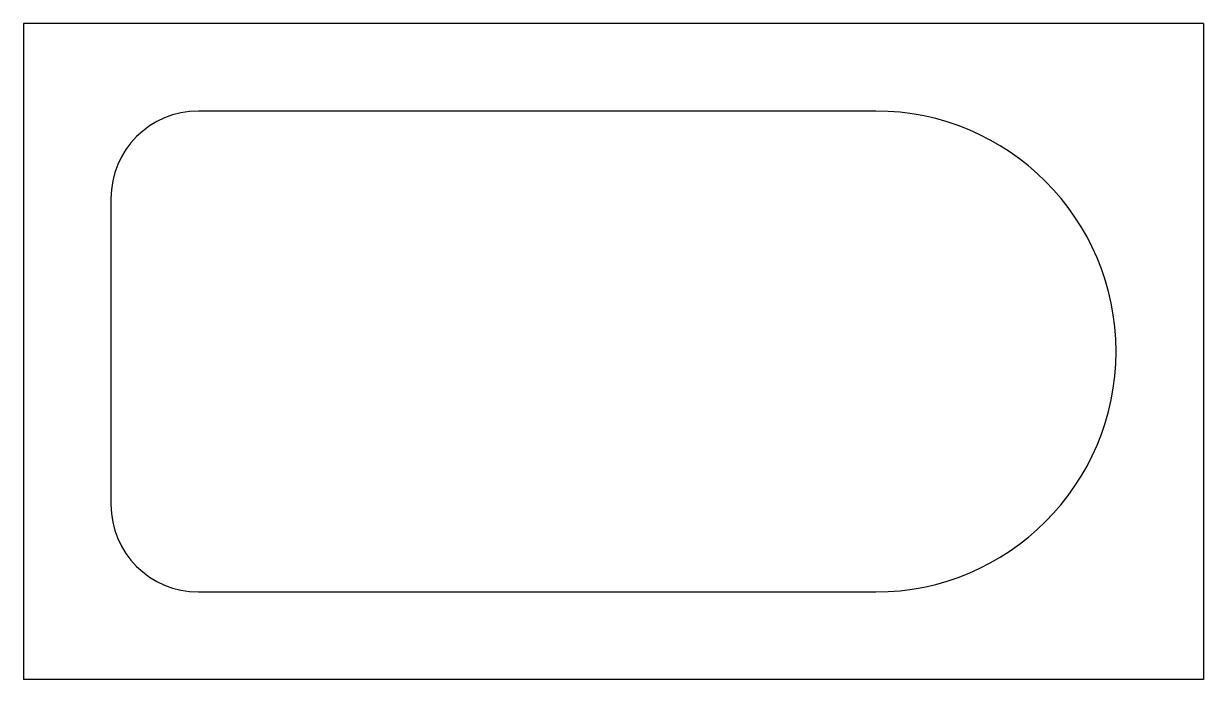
# Model space of a CAD drawing. Extents: x 0 to 54, y -15 to 15.
import ezdxf

# ---------------------------------------------------------------- set-up
doc = ezdxf.new("R2010")
doc.units = 0
doc.header["$LTSCALE"] = 48
doc.layers.get('0').update_dxf_attribs({"linetype": 'CONTINUOUS'})

msp = doc.modelspace()

# ---------------------------------------------------------------- linework, layer by layer
at = {"color": 0}
for p, q in [((54, 15), (0, 15)), ((0, 15), (0, -15)), ((54, 15), (54, -15)), ((39, 11), (8, 11)), ((4, 7), (4, -7)), ((4, 4.25), (4, -3.25)), ((8, -11), (39, -11)), ((54, -15), (0, -15))]:
    msp.add_line(p, q, dxfattribs=at)
for centre, radius, start, end in [((8, 7), 4, 90, 180), ((39, 0), 11, 270, 90), ((8, -7), 4, 180, 270)]:
    msp.add_arc(centre, radius, start, end, dxfattribs=at)

doc.saveas('drawing.dxf')
